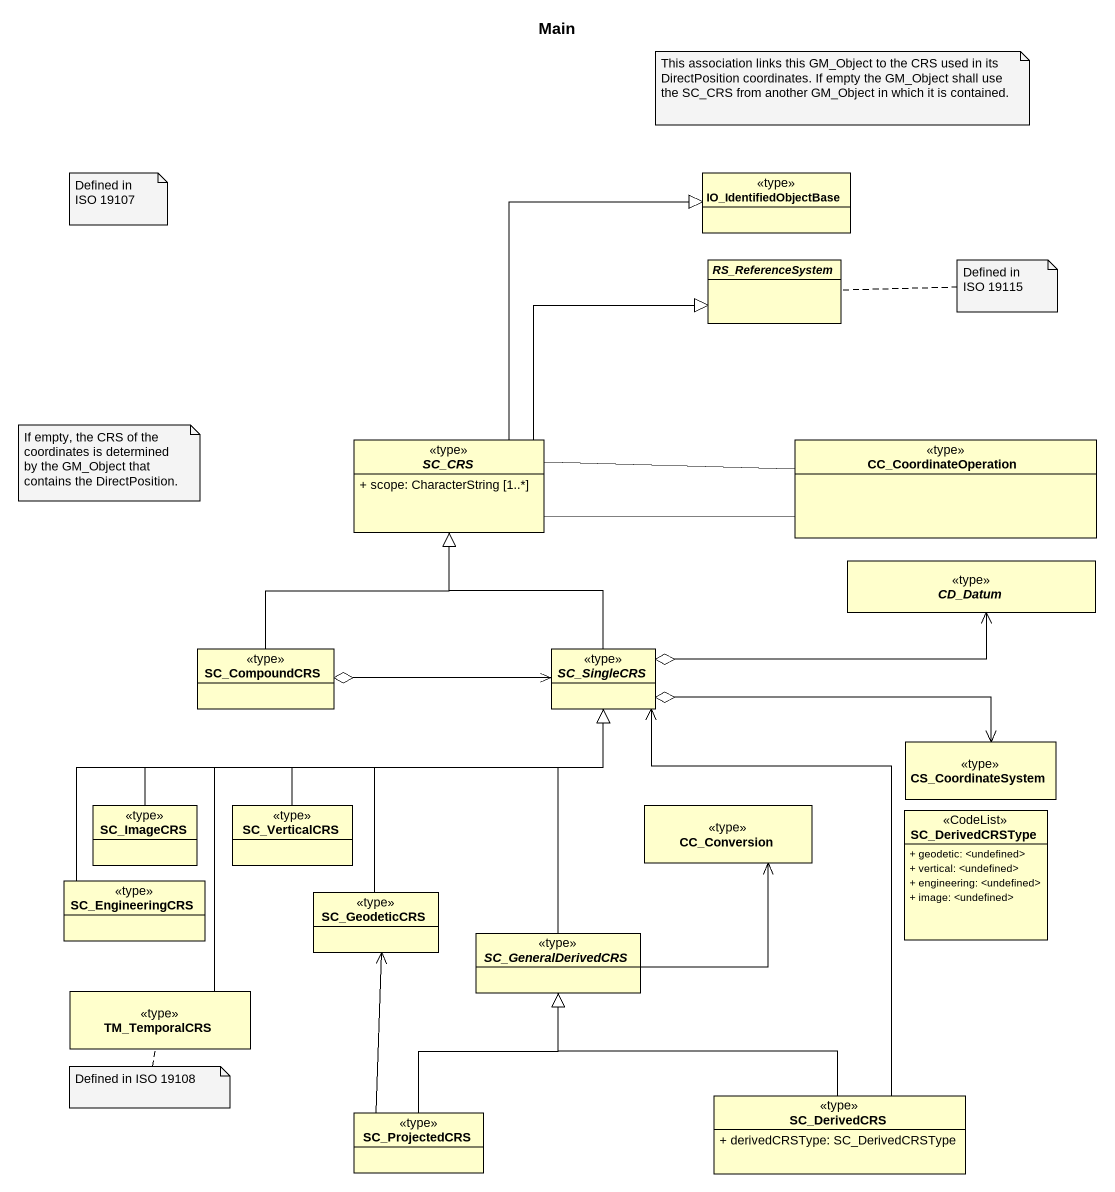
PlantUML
@startuml
title Main
hide circle
hide empty members
skinparam classAttributeIconSize 0
class IO_IdentifiedObjectBase <<type>>
abstract class RS_ReferenceSystem
abstract class SC_CRS <<type>> {
  + scope: CharacterString [1..*]
}
class CC_CoordinateOperation <<type>>
abstract class CD_Datum <<type>>
class SC_CompoundCRS <<type>>
abstract class SC_SingleCRS <<type>>
class CS_CoordinateSystem <<type>>
class SC_ImageCRS <<type>>
class SC_VerticalCRS <<type>>
class CC_Conversion <<type>>
class SC_DerivedCRSType <<CodeList>> {
  + geodetic: <undefined>
  + vertical: <undefined>
  + engineering: <undefined>
  + image: <undefined>
}
class SC_EngineeringCRS <<type>>
class SC_GeodeticCRS <<type>>
abstract class SC_GeneralDerivedCRS <<type>>
class TM_TemporalCRS <<type>>
class SC_ProjectedCRS <<type>>
class SC_DerivedCRS <<type>> {
  + derivedCRSType: SC_DerivedCRSType
}
SC_CRS -up-|> IO_IdentifiedObjectBase
SC_CRS -right-|> RS_ReferenceSystem
SC_CRS -right- CC_CoordinateOperation
CC_CoordinateOperation -left- SC_CRS
CD_Datum <-left-o SC_SingleCRS
SC_CompoundCRS -up-|> SC_CRS
SC_SingleCRS -up-|> SC_CRS
SC_SingleCRS <-left-o SC_CompoundCRS
SC_SingleCRS <-- SC_DerivedCRS
CS_CoordinateSystem <-left-o SC_SingleCRS
SC_ImageCRS -right-|> SC_SingleCRS
SC_VerticalCRS -right-|> SC_SingleCRS
SC_EngineeringCRS -right-|> SC_SingleCRS
SC_GeodeticCRS -up-|> SC_SingleCRS
SC_GeneralDerivedCRS -up-|> SC_SingleCRS
SC_GeneralDerivedCRS -up-> CC_Conversion
TM_TemporalCRS -up-|> SC_SingleCRS
SC_ProjectedCRS -up-> SC_GeodeticCRS
SC_ProjectedCRS -up-|> SC_GeneralDerivedCRS
SC_DerivedCRS -up-|> SC_GeneralDerivedCRS
note as N1
  This association links this GM_Object to the CRS used in its DirectPosition coordinates. If empty the GM_Object shall use the SC_CRS from another GM_Object in which it is contained.
end note
note as N2
  Defined in
  ISO 19107
end note
note right of RS_ReferenceSystem : Defined in ISO 19115
note as N4
  If empty, the CRS of the coordinates is determined by the GM_Object that contains the DirectPosition.
end note
note bottom of TM_TemporalCRS : Defined in ISO 19108
@enduml
